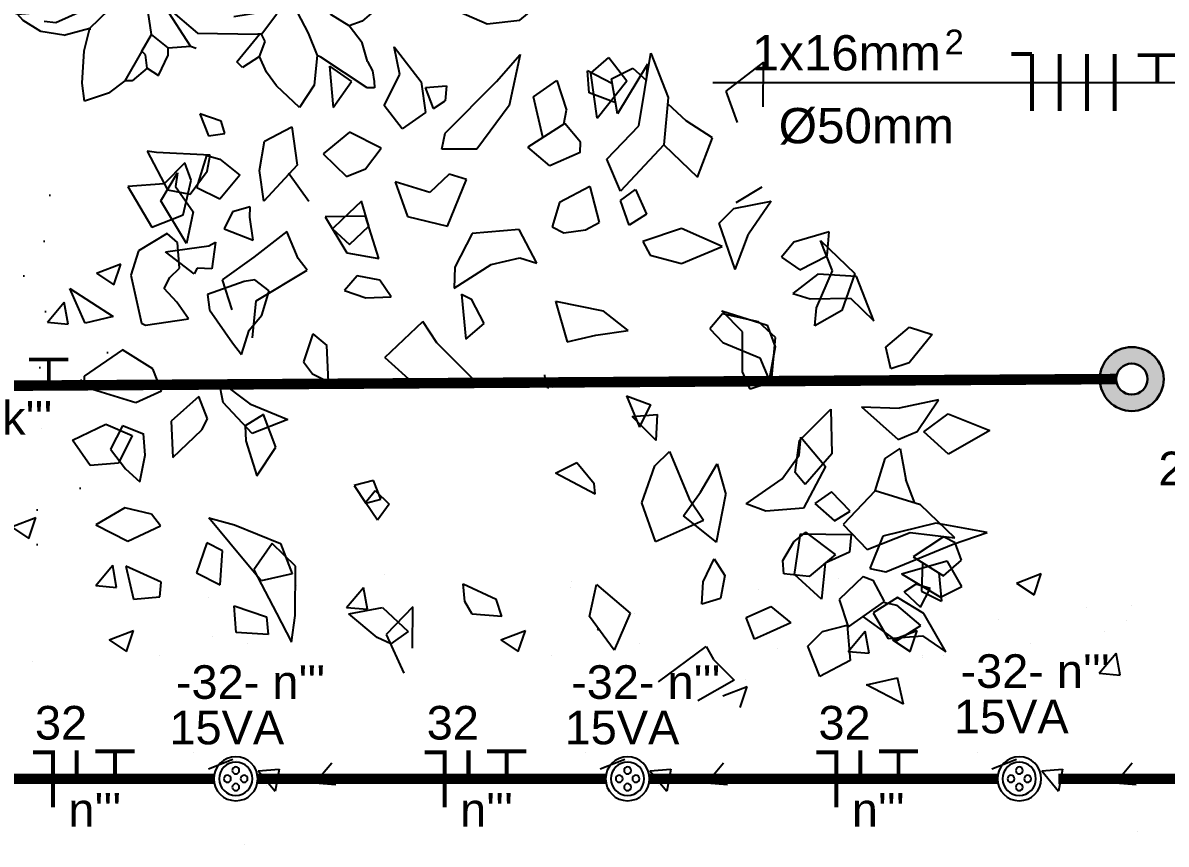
# Model space of a CAD drawing. Header units: millimetres. Extents: x 6597 to 20911, y -10306 to -132.
# Drawn here: x 15071.5 to 15398.3, y -4937.8 to -4703 of the extents above; entities that cross this region are included whole.
import ezdxf

# ---------------------------------------------------------------- set-up
doc = ezdxf.new("R2010")
doc.units = ezdxf.units.MM
doc.header["$LTSCALE"] = 25
doc.header["$MEASUREMENT"] = 0
for name, pattern in [('DASHDOT2', [12.7, 6.35, -3.175, 0, -3.175]), ('Dashed', [0.75, 0.5, -0.25]), ('ELETRODUTO_TETO', [1000, 1000, 0])]:
    doc.linetypes.add(name, pattern=pattern)
for name, color, linetype in [('CIRCUITOS', 7, 'Continuous'), ('Iluminação1', 1, 'Continuous'), ('MAAI - VEGETAÇÃO', 106, 'Continuous')]:
    doc.layers.add(name, color=color, linetype=linetype)
for name, color, linetype, lineweight in [('EL-Condutos', 5, 'Continuous', 30), ('P-SIMBOL', 1, 'Continuous', 30), ('TEXTO', 7, 'Continuous', 30)]:
    doc.layers.add(name, color=color, linetype=linetype, lineweight=lineweight)
doc.styles.add('Arial', font='arial.ttf')
doc.styles.add('ETECARIAL', font='arial.ttf')

# ---------------------------------------------------------------- blocks, each defined once
blk = doc.blocks.new('JVL')
for p, q in [((246.2644, -15.6832), (246.2854, -15.6508)), ((246.2854, -15.6508), (246.3188, -15.6819)), ((246.5375, -15.6858), (246.5609, -15.6677)), ((246.5609, -15.6677), (246.5955, -15.656)), ((246.5955, -15.656), (246.5993, -15.6819)), ((246.1773, -15.6807), (246.188, -15.6807)), ((246.1779, -15.6897), (246.1773, -15.6807)), ((246.188, -15.6807), (246.2553, -15.7237)), ((246.2607, -15.7264), (246.2644, -15.6832)), ((246.3188, -15.6819), (246.3336, -15.7013)), ((246.5055, -15.7049), (246.5271, -15.6861)), ((246.5136, -15.7291), (246.5375, -15.6858)), ((246.5271, -15.6861), (246.5378, -15.6861)), ((246.5993, -15.6819), (246.5968, -15.7285)), ((246.1804, -15.7052), (246.1779, -15.6897)), ((246.3336, -15.7013), (246.3441, -15.7237)), ((246.4894, -15.6941), (246.4759, -15.7237)), ((246.5055, -15.7049), (246.4894, -15.6941)), ((246.188, -15.7184), (246.1804, -15.7052)), ((246.188, -15.7184), (246.1961, -15.7453)), ((246.3441, -15.7237), (246.3683, -15.7076)), ((246.3764, -15.7157), (246.3441, -15.756)), ((246.3683, -15.7076), (246.3764, -15.7157)), ((246.5055, -15.7049), (246.5082, -15.7237)), ((246.2553, -15.7237), (246.2607, -15.7264)), ((246.2743, -15.7583), (246.2607, -15.7264)), ((246.3441, -15.7237), (246.336, -15.7453)), ((246.4437, -15.7372), (246.4356, -15.7345)), ((246.4759, -15.7345), (246.4437, -15.7372)), ((246.4437, -15.7372), (246.4805, -15.7925)), ((246.4759, -15.7237), (246.4759, -15.7345)), ((246.4759, -15.7345), (246.5002, -15.7533)), ((246.5136, -15.7291), (246.5002, -15.7533)), ((246.5082, -15.7237), (246.5136, -15.7291)), ((246.5968, -15.7285), (246.589, -15.7614)), ((246.755, -15.7257), (246.7358, -15.7306)), ((246.7358, -15.7306), (246.7735, -15.7602)), ((246.7773, -15.7309), (246.755, -15.7257)), ((246.7923, -15.7467), (246.7773, -15.7309)), ((246.8267, -15.7335), (246.8138, -15.7467)), ((246.8415, -15.7322), (246.8267, -15.7335)), ((246.8569, -15.7387), (246.8415, -15.7322)), ((246.1961, -15.7453), (246.2149, -15.7695)), ((246.336, -15.7453), (246.3414, -15.756)), ((246.5002, -15.7533), (246.5055, -15.7856)), ((246.6266, -15.7506), (246.589, -15.7614)), ((246.6266, -15.7506), (246.6598, -15.7557)), ((246.8004, -15.7575), (246.7923, -15.7467)), ((246.8138, -15.7467), (246.8004, -15.7575)), ((246.8569, -15.7387), (246.8434, -15.771)), ((246.1964, -15.7764), (246.2149, -15.7695)), ((246.2149, -15.7695), (246.2419, -15.7856)), ((246.2903, -15.7883), (246.2743, -15.7583)), ((246.3414, -15.756), (246.3199, -15.7856)), ((246.3414, -15.756), (246.3441, -15.756)), ((246.3441, -15.756), (246.3468, -15.756)), ((246.434, -15.756), (246.3468, -15.756)), ((246.4759, -15.791), (246.434, -15.756)), ((246.589, -15.7614), (246.5621, -15.7883)), ((246.589, -15.7614), (246.589, -15.7587)), ((246.6021, -15.7851), (246.6382, -15.7685)), ((246.6382, -15.7685), (246.6552, -15.7702)), ((246.6598, -15.7557), (246.6857, -15.7712)), ((246.7331, -15.7683), (246.7089, -15.7871)), ((246.7735, -15.7656), (246.7331, -15.7683)), ((246.7735, -15.7602), (246.7735, -15.7656)), ((246.7735, -15.7656), (246.7842, -15.7817)), ((246.8004, -15.7575), (246.8031, -15.7763)), ((245.9689, -15.7813), (245.9472, -15.7999)), ((246.0162, -15.7751), (245.9689, -15.7813)), ((246.0571, -15.7922), (246.0162, -15.7751)), ((246.173, -15.7971), (246.1964, -15.7764)), ((246.2419, -15.7856), (246.2419, -15.7883)), ((246.3199, -15.7856), (246.3226, -15.791)), ((246.3226, -15.791), (246.3818, -15.7802)), ((246.5055, -15.7856), (246.4805, -15.7925)), ((246.5244, -15.7964), (246.5055, -15.7856)), ((246.5698, -15.8172), (246.6021, -15.7851)), ((246.6374, -15.7856), (246.6293, -15.7883)), ((246.6939, -15.7802), (246.6374, -15.7856)), ((246.6857, -15.7712), (246.6939, -15.7802)), ((246.6939, -15.7802), (246.702, -15.7829)), ((246.7842, -15.7817), (246.7815, -15.7898)), ((246.8031, -15.7763), (246.7842, -15.7817)), ((246.8031, -15.7763), (246.8461, -15.7763)), ((246.8434, -15.771), (246.8461, -15.7763)), ((246.8773, -15.7878), (246.8461, -15.7763)), ((245.948, -15.7991), (246.0024, -15.7991)), ((246.0024, -15.7991), (246.0131, -15.8098)), ((246.0571, -15.7922), (246.0616, -15.8125)), ((246.1638, -15.826), (246.173, -15.7971)), ((246.2419, -15.7883), (246.18, -15.8152)), ((246.2607, -15.8018), (246.2338, -15.8448)), ((246.2419, -15.7883), (246.2607, -15.8018)), ((246.2607, -15.8018), (246.2718, -15.7919)), ((246.2718, -15.7919), (246.2903, -15.7883)), ((246.2903, -15.7883), (246.3011, -15.7991)), ((246.3064, -15.7937), (246.3011, -15.7991)), ((246.3011, -15.7991), (246.3011, -15.826)), ((246.3199, -15.7937), (246.3064, -15.7937)), ((246.3226, -15.791), (246.3199, -15.7937)), ((246.3274, -15.8023), (246.3199, -15.7937)), ((246.346, -15.8126), (246.3274, -15.8023)), ((246.4759, -15.7937), (246.4733, -15.8098)), ((246.4759, -15.7937), (246.4759, -15.791)), ((246.5621, -15.7883), (246.5244, -15.7964)), ((246.5244, -15.7964), (246.5378, -15.8125)), ((246.6239, -15.7964), (246.6078, -15.8045)), ((246.6293, -15.7883), (246.6239, -15.7964)), ((246.6239, -15.7964), (246.6455, -15.8045)), ((246.7089, -15.7871), (246.7089, -15.8005)), ((246.7427, -15.7917), (246.7089, -15.8005)), ((246.7627, -15.7925), (246.7402, -15.8241)), ((246.7627, -15.7925), (246.7427, -15.7917)), ((246.7815, -15.7898), (246.7627, -15.7925)), ((246.7815, -15.7898), (246.7896, -15.8086)), ((246.8434, -15.8032), (246.838, -15.8086)), ((246.8434, -15.8032), (246.8724, -15.815)), ((246.8946, -15.8021), (246.8773, -15.7878)), ((246.9053, -15.8275), (246.8946, -15.8021)), ((245.9669, -15.8247), (246.0131, -15.8098)), ((246.0131, -15.8098), (246.0347, -15.8125)), ((246.0347, -15.8125), (246.0427, -15.8206)), ((246.0616, -15.8125), (246.0562, -15.8206)), ((246.0789, -15.824), (246.0611, -15.8116)), ((246.18, -15.8152), (246.1665, -15.8206)), ((246.3656, -15.8152), (246.346, -15.8126)), ((246.3656, -15.8152), (246.3952, -15.826)), ((246.4706, -15.8125), (246.4571, -15.8287)), ((246.4733, -15.8098), (246.4706, -15.8125)), ((246.5325, -15.8556), (246.5378, -15.8125)), ((246.6322, -15.8207), (246.5698, -15.8172)), ((246.6455, -15.8045), (246.6804, -15.8179)), ((246.6804, -15.8179), (246.6966, -15.8314)), ((246.7896, -15.8086), (246.7869, -15.8167)), ((246.7869, -15.8167), (246.7896, -15.8221)), ((246.844, -15.8448), (246.838, -15.8086)), ((246.8724, -15.815), (246.8972, -15.8382)), ((245.9373, -15.8515), (245.9669, -15.8247)), ((246.0427, -15.8206), (246.0051, -15.8502)), ((246.0427, -15.8206), (246.0562, -15.8206)), ((246.0482, -15.8577), (246.0665, -15.8308)), ((246.067, -15.8314), (246.0562, -15.8206)), ((246.0806, -15.8245), (246.067, -15.8314)), ((246.1115, -15.8328), (246.0789, -15.824)), ((246.1262, -15.8394), (246.1115, -15.8328)), ((246.1638, -15.8233), (246.1396, -15.8475)), ((246.1638, -15.8233), (246.1638, -15.826)), ((246.1638, -15.826), (246.18, -15.8556)), ((246.3011, -15.826), (246.3064, -15.8448)), ((246.3952, -15.826), (246.4087, -15.8206)), ((246.3952, -15.826), (246.4114, -15.8367)), ((246.4087, -15.8206), (246.4194, -15.826)), ((246.4194, -15.826), (246.4168, -15.8367)), ((246.4437, -15.8287), (246.4275, -15.8448)), ((246.4571, -15.8287), (246.4437, -15.8287)), ((246.4571, -15.8287), (246.4572, -15.8489)), ((246.6782, -15.8344), (246.6322, -15.8207)), ((246.702, -15.8502), (246.6966, -15.8314)), ((246.7402, -15.8241), (246.7328, -15.8551)), ((246.7896, -15.8221), (246.7492, -15.8759)), ((246.7896, -15.8221), (246.7946, -15.8474)), ((246.8972, -15.8382), (246.9053, -15.8275)), ((245.9997, -15.8448), (245.9197, -15.8864)), ((245.9378, -15.8502), (245.9197, -15.8864)), ((246.0051, -15.8502), (245.9866, -15.8887)), ((246.0051, -15.8502), (245.9997, -15.8448)), ((246.1396, -15.8475), (246.1262, -15.8394)), ((246.1396, -15.8475), (246.1531, -15.8636)), ((246.2338, -15.8448), (246.2284, -15.8744)), ((246.3064, -15.8502), (246.2984, -15.869)), ((246.3064, -15.8448), (246.3064, -15.8502)), ((246.3064, -15.8502), (246.3495, -15.8798)), ((246.4114, -15.8367), (246.4168, -15.8367)), ((246.4168, -15.8367), (246.4275, -15.8448)), ((246.4275, -15.8448), (246.4329, -15.8583)), ((246.4572, -15.8489), (246.449, -15.869)), ((246.632, -15.8556), (246.6024, -15.8394)), ((246.6778, -15.8529), (246.702, -15.8502)), ((246.7946, -15.8474), (246.8246, -15.8893)), ((246.8353, -15.8759), (246.844, -15.8448)), ((246.0438, -15.8846), (246.0482, -15.8577)), ((246.1746, -15.8636), (246.1531, -15.8636)), ((246.1531, -15.8636), (246.1584, -15.8798)), ((246.18, -15.8556), (246.1746, -15.8636)), ((246.2984, -15.869), (246.293, -15.8771)), ((246.4329, -15.8583), (246.441, -15.869)), ((246.441, -15.869), (246.4383, -15.8852)), ((246.441, -15.869), (246.449, -15.869)), ((246.449, -15.869), (246.4517, -15.8986)), ((246.5244, -15.8663), (246.5136, -15.8798)), ((246.5325, -15.8556), (246.5244, -15.8636)), ((246.5244, -15.8636), (246.5244, -15.8663)), ((246.5325, -15.8556), (246.5325, -15.8636)), ((246.5325, -15.8636), (246.5405, -15.8798)), ((246.632, -15.8556), (246.6347, -15.8529)), ((246.632, -15.8556), (246.6562, -15.8959)), ((246.6347, -15.8529), (246.6778, -15.8529)), ((246.7328, -15.8551), (246.7331, -15.8786)), ((246.0083, -15.9093), (246.0438, -15.8846)), ((246.0438, -15.8846), (246.0458, -15.9114)), ((246.0759, -15.9501), (246.0966, -15.8852)), ((246.0966, -15.8852), (246.1262, -15.9148)), ((246.1584, -15.8798), (246.1558, -15.9148)), ((246.168, -15.8812), (246.1584, -15.8798)), ((246.1791, -15.889), (246.168, -15.8812)), ((246.2284, -15.8744), (246.1988, -15.8906)), ((246.2284, -15.8744), (246.2472, -15.9067)), ((246.293, -15.8771), (246.2876, -15.8906)), ((246.3468, -15.8825), (246.3253, -15.8959)), ((246.3495, -15.8798), (246.3468, -15.8825)), ((246.3468, -15.8825), (246.3495, -15.8959)), ((246.3495, -15.8798), (246.3656, -15.8852)), ((246.3656, -15.8852), (246.371, -15.8933)), ((246.3656, -15.8852), (246.3764, -15.8852)), ((246.3764, -15.8852), (246.371, -15.8933)), ((246.3764, -15.8852), (246.3872, -15.8879)), ((246.4383, -15.8852), (246.4302, -15.8933)), ((246.5082, -15.8825), (246.5029, -15.8959)), ((246.5082, -15.8798), (246.5082, -15.8825)), ((246.5136, -15.8798), (246.5082, -15.8825)), ((246.5405, -15.8798), (246.5271, -15.8933)), ((246.5405, -15.8798), (246.5674, -15.9067)), ((246.5863, -15.8852), (246.5782, -15.8744)), ((246.5863, -15.8852), (246.5782, -15.9067)), ((246.5863, -15.8852), (246.6508, -15.9121)), ((246.7331, -15.8786), (246.7385, -15.884)), ((246.7385, -15.884), (246.7358, -15.8867)), ((246.7492, -15.8759), (246.7385, -15.884)), ((246.8246, -15.8893), (246.8353, -15.8759)), ((245.9866, -15.8887), (245.9807, -15.9197)), ((246.188, -15.9013), (246.1791, -15.889)), ((246.1988, -15.8906), (246.188, -15.9013)), ((246.188, -15.9013), (246.1934, -15.9255)), ((246.2876, -15.8906), (246.2741, -15.9067)), ((246.2876, -15.8906), (246.3118, -15.8906)), ((246.3118, -15.8906), (246.3253, -15.8959)), ((246.3253, -15.8959), (246.328, -15.9094)), ((246.3522, -15.9013), (246.3306, -15.9148)), ((246.3495, -15.8959), (246.3522, -15.9013)), ((246.3549, -15.904), (246.3522, -15.9013)), ((246.371, -15.8933), (246.3549, -15.904)), ((246.371, -15.8933), (246.371, -15.8959)), ((246.371, -15.8959), (246.3791, -15.9148)), ((246.3872, -15.8879), (246.4141, -15.8959)), ((246.3872, -15.8879), (246.3979, -15.904)), ((246.4141, -15.8959), (246.4114, -15.904)), ((246.4302, -15.8933), (246.4141, -15.8959)), ((246.4302, -15.8933), (246.441, -15.9094)), ((246.4517, -15.8986), (246.441, -15.9094)), ((246.4517, -15.8986), (246.4679, -15.9094)), ((246.484, -15.9013), (246.4679, -15.9121)), ((246.5029, -15.8959), (246.484, -15.9013)), ((246.5029, -15.8959), (246.5082, -15.8986)), ((246.519, -15.8986), (246.5082, -15.8986)), ((246.5082, -15.8986), (246.5082, -15.9175)), ((246.5271, -15.8933), (246.519, -15.8986)), ((246.6508, -15.9121), (246.6562, -15.8959)), ((246.7665, -15.8906), (246.7127, -15.9282)), ((246.7665, -15.8906), (246.7854, -15.904)), ((245.9827, -15.9486), (246.0083, -15.9093)), ((246.0458, -15.9114), (246.0556, -15.9383)), ((246.1315, -15.9175), (246.0666, -15.9824)), ((246.1262, -15.9148), (246.1315, -15.9175)), ((246.1558, -15.9148), (246.1315, -15.9175)), ((246.1558, -15.9148), (246.1853, -15.9282)), ((246.2257, -15.9175), (246.1934, -15.9255)), ((246.2472, -15.9067), (246.2257, -15.9175)), ((246.2257, -15.9175), (246.2445, -15.9255)), ((246.2472, -15.9067), (246.2553, -15.9148)), ((246.2553, -15.9148), (246.2499, -15.9255)), ((246.2741, -15.9067), (246.2553, -15.9148)), ((246.2741, -15.9067), (246.2876, -15.9175)), ((246.2957, -15.9121), (246.2876, -15.9175)), ((246.2876, -15.9175), (246.2984, -15.9471)), ((246.3172, -15.9202), (246.2957, -15.9121)), ((246.3306, -15.9148), (246.3172, -15.9202)), ((246.328, -15.9094), (246.3306, -15.9148)), ((246.3306, -15.9148), (246.3306, -15.9175)), ((246.3306, -15.9175), (246.3549, -15.939)), ((246.3791, -15.9148), (246.3549, -15.939)), ((246.3979, -15.904), (246.3791, -15.9148)), ((246.3979, -15.904), (246.4114, -15.904)), ((246.4114, -15.904), (246.4275, -15.9148)), ((246.4275, -15.9148), (246.4356, -15.9175)), ((246.441, -15.9094), (246.4356, -15.9175)), ((246.4356, -15.9175), (246.4464, -15.9444)), ((246.4679, -15.9121), (246.4517, -15.9471)), ((246.4679, -15.9094), (246.4679, -15.9121)), ((246.4932, -15.9201), (246.5082, -15.9175)), ((246.5082, -15.9175), (246.5298, -15.9686)), ((246.5654, -15.9222), (246.5674, -15.9067)), ((246.5782, -15.9067), (246.5674, -15.9067)), ((246.7854, -15.904), (246.7423, -15.9309)), ((245.9807, -15.9197), (245.9827, -15.9486)), ((246.1853, -15.9282), (246.1477, -15.9713)), ((246.1853, -15.9282), (246.1907, -15.9282)), ((246.1934, -15.9255), (246.1907, -15.9282)), ((246.1907, -15.9282), (246.1988, -15.939)), ((246.2445, -15.9255), (246.2499, -15.9255)), ((246.2499, -15.9255), (246.2822, -15.9524)), ((246.4517, -15.9471), (246.4735, -15.9289)), ((246.4735, -15.9289), (246.4932, -15.9201)), ((246.5535, -15.9491), (246.5654, -15.9222)), ((246.6462, -15.9382), (246.6885, -15.9309)), ((246.7074, -15.9309), (246.6885, -15.9309)), ((246.7074, -15.9282), (246.71, -15.9282)), ((246.7074, -15.9282), (246.7074, -15.9309)), ((246.71, -15.9282), (246.7074, -15.9309)), ((246.7074, -15.9309), (246.7074, -15.9336)), ((246.7074, -15.9336), (246.7154, -15.9471)), ((246.71, -15.9282), (246.7127, -15.9282)), ((246.7423, -15.9309), (246.737, -15.939)), ((246.0556, -15.9383), (246.0759, -15.9501)), ((246.1988, -15.939), (246.1934, -15.9928)), ((246.1988, -15.939), (246.2257, -15.9605)), ((246.2984, -15.9471), (246.2876, -15.9524)), ((246.3256, -15.9551), (246.2984, -15.9471)), ((246.3549, -15.939), (246.3576, -15.9471)), ((246.3803, -15.9373), (246.3574, -15.9465)), ((246.3576, -15.9471), (246.3629, -15.974)), ((246.3925, -15.9363), (246.3803, -15.9373)), ((246.4464, -15.9444), (246.3925, -15.9363)), ((246.4464, -15.9444), (246.4517, -15.9471)), ((246.5432, -15.9659), (246.5535, -15.9491)), ((246.6264, -15.9576), (246.6462, -15.9382)), ((246.7154, -15.9471), (246.7074, -15.9605)), ((246.737, -15.939), (246.7154, -15.9471)), ((246.737, -15.939), (246.7827, -15.9417)), ((246.7827, -15.9417), (246.815, -15.9659)), ((246.2257, -15.9605), (246.2257, -15.9632)), ((246.2257, -15.9605), (246.2383, -15.9696)), ((246.2257, -15.974), (246.2257, -15.9632)), ((246.2822, -15.9524), (246.2876, -15.9524)), ((246.2876, -15.9524), (246.293, -15.9659)), ((246.293, -15.9659), (246.2984, -15.9767)), ((246.3367, -15.9624), (246.3256, -15.9551)), ((246.3495, -15.9767), (246.3367, -15.9624)), ((246.4942, -15.9646), (246.4813, -15.9659)), ((246.4813, -15.9659), (246.4948, -15.9928)), ((246.5066, -15.9698), (246.4942, -15.9646)), ((246.5432, -15.9659), (246.5298, -15.9686)), ((246.5432, -15.9659), (246.5674, -15.9767)), ((246.6562, -15.9524), (246.6264, -15.9576)), ((246.6562, -15.9524), (246.6831, -15.9551)), ((246.6885, -15.9632), (246.6643, -15.982)), ((246.6831, -15.9551), (246.6885, -15.9632)), ((246.7074, -15.9605), (246.6885, -15.9632)), ((246.7074, -15.9605), (246.7127, -15.9686)), ((246.815, -15.9659), (246.8096, -15.9767)), ((246.0666, -15.9824), (246.145, -15.9686)), ((246.1418, -15.997), (246.1477, -15.9713)), ((246.145, -15.9686), (246.1477, -15.9713)), ((246.2328, -15.9869), (246.2257, -15.974)), ((246.2383, -15.9696), (246.2663, -15.9807)), ((246.2663, -15.9807), (246.2957, -15.9847)), ((246.2984, -15.9767), (246.2957, -15.9847)), ((246.3576, -15.9794), (246.3495, -15.9767)), ((246.3629, -15.974), (246.3576, -15.9794)), ((246.5163, -15.982), (246.5066, -15.9698)), ((246.5298, -15.9686), (246.5163, -15.982)), ((246.553, -15.9879), (246.5624, -15.9827)), ((246.5624, -15.9827), (246.5674, -15.9767)), ((246.6643, -15.982), (246.6586, -16.0003)), ((246.7127, -15.9686), (246.7423, -15.974)), ((246.7127, -15.9686), (246.7181, -16.0089)), ((246.7558, -15.9713), (246.7423, -15.974)), ((246.7423, -15.974), (246.7827, -16.0305)), ((246.8096, -15.9767), (246.7558, -15.9713)), ((246.1473, -16.0269), (246.1418, -15.997)), ((246.1907, -15.9982), (246.16, -16.0457)), ((246.1934, -15.9928), (246.1907, -15.9982)), ((246.1934, -15.9928), (246.2015, -16.0072)), ((246.236, -16.0081), (246.2328, -15.9869)), ((246.293, -15.9847), (246.2957, -15.9847)), ((246.2957, -15.9847), (246.2984, -15.9901)), ((246.4598, -15.9982), (246.4437, -16.0116)), ((246.4921, -15.9982), (246.4598, -15.9982)), ((246.4948, -15.9928), (246.4921, -15.9982)), ((246.5405, -15.9928), (246.553, -15.9879)), ((246.5513, -16.0009), (246.5405, -15.9928)), ((246.5565, -16.0019), (246.5513, -16.0009)), ((246.6586, -16.0003), (246.6598, -16.0236)), ((246.2015, -16.0072), (246.2061, -16.0245)), ((246.2314, -16.0351), (246.236, -16.0081)), ((246.3333, -16.0197), (246.3387, -16.0143)), ((246.3387, -16.0143), (246.3518, -16.0177)), ((246.3518, -16.0177), (246.3624, -16.0144)), ((246.3624, -16.0144), (246.3683, -16.0089)), ((246.3683, -16.0089), (246.3818, -16.0089)), ((246.3818, -16.0089), (246.3818, -16.0224)), ((246.4437, -16.0116), (246.4464, -16.017)), ((246.4921, -16.0143), (246.4464, -16.017)), ((246.5136, -16.0412), (246.4921, -16.0143)), ((246.5674, -16.0076), (246.5565, -16.0019)), ((246.5797, -16.0185), (246.5674, -16.0076)), ((246.7181, -16.0089), (246.6858, -16.052)), ((246.7181, -16.0089), (246.7612, -16.0386)), ((246.16, -16.0457), (246.1473, -16.0269)), ((246.2061, -16.0245), (246.2069, -16.0359)), ((246.3226, -16.0332), (246.3037, -16.0493)), ((246.3306, -16.0251), (246.3226, -16.0332)), ((246.3333, -16.0197), (246.3306, -16.0224)), ((246.3306, -16.0224), (246.3306, -16.0251)), ((246.3818, -16.0224), (246.4033, -16.0251)), ((246.4087, -16.0332), (246.3925, -16.0412)), ((246.4033, -16.0251), (246.4087, -16.0332)), ((246.4141, -16.0359), (246.4087, -16.0332)), ((246.5351, -16.0305), (246.5432, -16.0224)), ((246.5351, -16.0386), (246.5351, -16.0305)), ((246.5432, -16.0224), (246.558, -16.0273)), ((246.558, -16.0273), (246.5738, -16.0288)), ((246.5738, -16.0288), (246.5863, -16.0278)), ((246.5863, -16.0278), (246.5797, -16.0185)), ((246.5863, -16.0278), (246.589, -16.0305)), ((246.6598, -16.0236), (246.6724, -16.0386)), ((246.7827, -16.0305), (246.7746, -16.052)), ((246.2203, -16.052), (246.2069, -16.0359)), ((246.2203, -16.052), (246.2314, -16.0351)), ((246.3037, -16.052), (246.3197, -16.0457)), ((246.3037, -16.0493), (246.3037, -16.052)), ((246.3197, -16.0457), (246.3394, -16.0428)), ((246.3394, -16.0428), (246.3522, -16.0412)), ((246.3522, -16.0412), (246.3495, -16.0574)), ((246.3925, -16.0412), (246.4114, -16.0628)), ((246.5351, -16.0386), (246.5136, -16.0412)), ((246.6724, -16.0386), (246.6778, -16.0547)), ((246.7612, -16.0386), (246.7746, -16.052)), ((246.3037, -16.052), (246.293, -16.0655)), ((246.3495, -16.0574), (246.3495, -16.0601)), ((246.3495, -16.0601), (246.3683, -16.0628)), ((246.3683, -16.0628), (246.3737, -16.0708)), ((246.3737, -16.0708), (246.379, -16.063)), ((246.379, -16.063), (246.3881, -16.0601)), ((246.3881, -16.0601), (246.3992, -16.062)), ((246.3992, -16.062), (246.406, -16.0708)), ((246.4114, -16.0628), (246.406, -16.0708)), ((246.6858, -16.052), (246.6778, -16.0547))]:
    blk.add_line(p, q)
for centre, start, end in [((246.434, -15.756), 49.844, 89.647), ((246.0571, -15.7922), 12.8043, 67.5333)]:
    blk.add_arc(centre, 0.000000336, start, end)
blk = doc.blocks.new('*U7', base_point=(3744.251, 3370.6))
for centre, radius in [((3744.251, 3370.6), 1.255), ((3744.251, 3370.6), 0.955), ((3743.773, 3370.6), 0.2), ((3744.251, 3371.078), 0.2), ((3744.728, 3370.6), 0.2), ((3744.251, 3370.123), 0.2)]:
    blk.add_circle(centre, radius)

msp = doc.modelspace()

# ---------------------------------------------------------------- hatches: boundary and pattern name
at = {"layer": 'MAAI - VEGETAÇÃO', "transparency": 33554559}
h = msp.add_hatch(dxfattribs=at)
h.set_pattern_fill('AR-CONC', color=256, scale=10)
h.set_pattern_definition([(50, (-24217.496, -17853.917), (71.72602, -6.27521), [7.5, -82.5]), (355, (-24217.496, -17853.92), (-13.87513, 75.21921), [6, -66]), (100.45144, (-24211.52, -17854.44), (57.85088, 68.944), [6.37402, -70.11421]), (46.1842, (-24217.5, -17833.92), (106.72413, -16.55193), [11.25, -123.75]), (96.63564, (-24208.6, -17835.3), (93.4662, 97.41186), [9.56103, -105.17138]), (351.18416, (-24217.5, -17833.92), (93.4662, 97.41186), [9, -99]), (21, (-24207.496, -17838.917), (59.690705, -40.26189), [7.5, -82.5]), (326, (-24207.496, -17838.92), (24.33153, 72.515), [6, -66]), (71.45144, (-24202.52, -17842.27), (84.02224, 32.25312), [6.37402, -70.11421]), (37.5, (-24217.496, -17853.917), (1.215986, 33.289385), [0, -65.2, 0, -67, 0, -66.25]), (7.5, (-24217.496, -17853.917), (26.306954, 39.44117), [0, -38.2, 0, -63.7, 0, -25.25]), (327.5, (-24239.796, -17853.917), (53.382244, -2.255487), [0, -25, 0, -78, 0, -103.5]), (317.5, (-24249.796, -17853.917), (58.318617, 10.0105), [0, -32.5, 0, -51.8, 0, -73.5])])
h.paths.add_polyline_path([(15095.98, -4723.18), (15089.1, -4725.4), (15088.81, -4723.18), (14972.03, -4723.18), (14969.31, -4727.24), (14965.07, -4723.18), (14914.76, -4723.18), (14907.88, -4725.4), (14907.59, -4723.18), (14428.37, -4723.18), (14425.66, -4727.24), (14421.41, -4723.18), (14371.11, -4723.18), (14370.61, -4813.4), (14377.86, -4813.4), (14377.86, -4820.4), (14370.57, -4820.4), (14370.36, -4859.4), (14634.36, -4859.4), (15101.13, -4859.4), (15100.89, -4858.38), (15103.18, -4859.4), (15105.88, -4859.4), (15105.16, -4849.48), (15101.45, -4851.19), (15092.38, -4846.55), (15100.6, -4841.65), (15104.66, -4842.66), (15103.99, -4833.42), (15100.85, -4830.51), (15099.15, -4828.3), (15098.83, -4828.95), (15090.75, -4829.6), (15085.66, -4822.34), (15095.22, -4817.75), (15099.33, -4819.53), (15099.98, -4818.26), (15102.97, -4819.42), (15102.37, -4811.15), (15088.91, -4807.01), (15089, -4804.02), (15100, -4796.49), (15101.37, -4797.35)])
h.paths.add_polyline_path([(15084.91, -4779.01), (15097.28, -4786.96), (15089.3, -4788.86)], flags=16)
at = {"layer": 'P-SIMBOL'}
h = msp.add_hatch(color=256, dxfattribs=at)
h.dxf.hatch_style = 1
h.paths.add_polyline_path([(15379.38, -4804.87, 1), (15397.67, -4804.87, 1)])
h.paths.add_polyline_path([(15392.99, -4804.87, -1), (15384.07, -4804.87, -1)], flags=16)

# ---------------------------------------------------------------- linework, layer by layer
at = {"layer": 'CIRCUITOS'}
msp.add_line((15268.72, -4720.11), (15413.44, -4720.11), dxfattribs=at)
for points, const_width in [([(15354.09, -4711.98), (15360.01, -4711.98)], 1.16), ([(15360.01, -4711.98), (15360.01, -4728.24)], 1.16), ([(15367.87, -4711.98), (15367.87, -4728.24)], 1.16), ([(15375.74, -4711.98), (15375.74, -4728.24)], 1.16), ([(15383.6, -4711.98), (15383.6, -4728.24)], 1.16), ([(15390.18, -4712.27), (15401.42, -4712.27)], 1.11), ([(15395.8, -4712.27), (15395.8, -4720.11)], 1.11), ([(15073.27, -4799.27), (15084.51, -4799.27)], 1.11), ([(15078.89, -4799.27), (15078.89, -4807.11)], 1.11), ([(15074.34, -4911.6), (15080.25, -4911.6)], 1.16), ([(15080.09, -4911.03), (15080.09, -4927.29)], 1.16), ([(15080.09, -4911.03), (15080.09, -4927.29)], 1.16), ([(15086.88, -4911.03), (15086.88, -4919.16)], 1.16), ([(15092.21, -4911.32), (15103.45, -4911.32)], 1.11), ([(15097.83, -4911.32), (15097.83, -4919.16)], 1.11), ([(15186.34, -4911.6), (15192.25, -4911.6)], 1.16), ([(15192.09, -4911.03), (15192.09, -4927.29)], 1.16), ([(15192.09, -4911.03), (15192.09, -4927.29)], 1.16), ([(15198.88, -4911.03), (15198.88, -4919.16)], 1.16), ([(15204.21, -4911.32), (15215.45, -4911.32)], 1.11), ([(15209.83, -4911.32), (15209.83, -4919.16)], 1.11), ([(15298.34, -4911.6), (15304.25, -4911.6)], 1.16), ([(15304.09, -4911.03), (15304.09, -4927.29)], 1.16), ([(15304.09, -4911.03), (15304.09, -4927.29)], 1.16), ([(15310.88, -4911.03), (15310.88, -4919.16)], 1.16), ([(15316.21, -4911.32), (15327.45, -4911.32)], 1.11), ([(15321.83, -4911.32), (15321.83, -4919.16)], 1.11)]:
    msp.add_lwpolyline(points, dxfattribs=dict(at, const_width=const_width))
at = {"layer": 'EL-Condutos', "linetype": 'Dashed', "const_width": 3}
for points in [[(15013.29, -4807.11), (15384.07, -4804.87)], [(15126.08, -4919.16), (15026.63, -4919.16)], [(15238.08, -4919.16), (15138.63, -4919.16)], [(15350.08, -4919.16), (15250.63, -4919.16)], [(15466.93, -4919.16), (15367.48, -4919.16)]]:
    msp.add_lwpolyline(points, dxfattribs=at)
at = {"layer": 'Iluminação1', "linetype": 'Continuous', "transparency": 33554559}
for p, q in [((15125.34, -4918.26), (15125.34, -4918.26)), ((15237.34, -4918.26), (15237.34, -4918.26)), ((15349.34, -4918.26), (15349.34, -4918.26))]:
    msp.add_line(p, q, dxfattribs=at)
at = {"layer": 'MAAI - VEGETAÇÃO', "transparency": 33554559}
for p, q in [((15179.3, -4717.83), (15177.65, -4709.9)), ((15177.65, -4709.9), (15185.38, -4719.93)), ((15206.88, -4719.81), (15213.66, -4712.13)), ((15213.66, -4712.13), (15210.49, -4726.71)), ((15233.84, -4717.41), (15238.97, -4712.94)), ((15238.97, -4712.94), (15244.12, -4719.64)), ((15247.55, -4732.51), (15251.02, -4711.71)), ((15251.02, -4711.71), (15255.98, -4724.37)), ((15159.13, -4715.41), (15165.42, -4719.83)), ((15159.13, -4715.41), (15160.18, -4727.28)), ((15239.79, -4719), (15245.88, -4715.95)), ((15250.08, -4714.85), (15241.5, -4729.08)), ((15245.88, -4715.95), (15249.78, -4719.47)), ((15249.78, -4719.47), (15250.08, -4714.85)), ((15283.2, -4714.25), (15272.48, -4722.54)), ((15283.13, -4727.08), (15283.2, -4714.25)), ((15160.18, -4727.28), (15165.42, -4719.83)), ((15174.79, -4726.65), (15179.3, -4717.83)), ((15185.38, -4719.93), (15186.62, -4728.67)), ((15192.18, -4734.55), (15206.88, -4719.81)), ((15217.49, -4724.22), (15224.17, -4719.55)), ((15224.17, -4719.55), (15226.95, -4728.04)), ((15240.04, -4720.47), (15232.88, -4716.74)), ((15233.38, -4723.07), (15232.88, -4716.74)), ((15235.67, -4730.26), (15233.84, -4717.41)), ((15235.67, -4730.26), (15244.12, -4719.64)), ((15241.5, -4729.08), (15239.79, -4719)), ((15186.61, -4721.49), (15192.6, -4721.01)), ((15188.85, -4727.53), (15186.61, -4721.49)), ((15192.6, -4721.01), (15192.18, -4725.29)), ((15240.97, -4725.93), (15233.38, -4723.07)), ((15272.48, -4722.54), (15275.67, -4731.52)), ((15188.85, -4727.53), (15192.18, -4725.29)), ((15220.18, -4735.72), (15217.49, -4724.22)), ((15255.98, -4724.37), (15254.76, -4737.91)), ((15255.83, -4726.12), (15261.14, -4731.05)), ((15122.11, -4729.04), (15124.59, -4735.36)), ((15128.18, -4731.13), (15122.11, -4729.04)), ((15179.94, -4733.34), (15174.79, -4726.65)), ((15186.62, -4728.67), (15179.94, -4733.34)), ((15210.49, -4726.71), (15201.25, -4739.19)), ((15226.16, -4732.03), (15226.95, -4728.04)), ((15129.22, -4734.7), (15128.18, -4731.13)), ((15140.56, -4736.87), (15148.37, -4732.78)), ((15148.37, -4732.78), (15149.94, -4743.69)), ((15226.45, -4731.84), (15215.86, -4738.56)), ((15230.87, -4737.14), (15226.45, -4731.84)), ((15238.4, -4742.01), (15247.55, -4732.51)), ((15268.65, -4735.91), (15261.14, -4731.05)), ((15124.59, -4735.36), (15129.22, -4734.7)), ((15164.83, -4734.25), (15157.33, -4740.53)), ((15173.88, -4738.88), (15164.83, -4734.25)), ((15191.26, -4739.13), (15192.18, -4734.55)), ((15264.35, -4747.18), (15268.65, -4735.91)), ((15139.12, -4745.24), (15140.56, -4736.87)), ((15169.47, -4744.73), (15173.88, -4738.88)), ((15201.25, -4739.19), (15191.26, -4739.13)), ((15222.12, -4743.95), (15215.86, -4738.56)), ((15230.79, -4740.13), (15230.87, -4737.14)), ((15254.76, -4737.91), (15242.32, -4751.11)), ((15254.76, -4737.91), (15264.35, -4747.18)), ((15109.72, -4740.06), (15107.04, -4739.7)), ((15107.04, -4739.7), (15112.82, -4750.75)), ((15125.05, -4740.83), (15109.72, -4740.06)), ((15121.18, -4750.16), (15124.07, -4740.98)), ((15124.07, -4740.98), (15127.75, -4741.97)), ((15124.13, -4745.41), (15125.05, -4740.83)), ((15127.75, -4741.97), (15133.54, -4746.61)), ((15157.33, -4740.53), (15164.02, -4746.99)), ((15230.79, -4740.13), (15222.12, -4743.95)), ((15242.32, -4751.11), (15238.4, -4742.01)), ((15110.93, -4753.96), (15115.71, -4745.93)), ((15117.8, -4743.03), (15111.85, -4749.09)), ((15115.71, -4745.93), (15115.11, -4749.8)), ((15119.56, -4747.97), (15117.8, -4743.03)), ((15119.31, -4752.05), (15124.13, -4745.41)), ((15140.37, -4753.99), (15139.12, -4745.24)), ((15149.94, -4743.69), (15140.37, -4753.99)), ((15147.38, -4745.89), (15153.26, -4753.98)), ((15164.02, -4746.99), (15169.47, -4744.73)), ((15111.85, -4749.09), (15101.45, -4749.84)), ((15117.31, -4757.96), (15119.56, -4747.97)), ((15133.54, -4746.61), (15127.77, -4753.46)), ((15177.9, -4748.49), (15181.41, -4758.38)), ((15187.79, -4751.52), (15177.9, -4748.49)), ((15193.34, -4746.27), (15187.79, -4751.52)), ((15192.84, -4761.19), (15198.28, -4747.78)), ((15198.28, -4747.78), (15193.34, -4746.27)), ((15101.45, -4749.84), (15108.36, -4761.47)), ((15112.82, -4750.75), (15119.31, -4752.05)), ((15115.11, -4749.8), (15120.2, -4757.05)), ((15127.77, -4753.46), (15121.18, -4750.16)), ((15233.61, -4749.79), (15224.93, -4754.35)), ((15233.61, -4749.79), (15236.25, -4760.14)), ((15242.33, -4753.79), (15246.6, -4750.72)), ((15246.6, -4750.72), (15249.74, -4757.73)), ((15275.38, -4754.37), (15282.84, -4749.93)), ((15118.22, -4766.14), (15110.93, -4753.96)), ((15136.5, -4755.63), (15131.46, -4757.1)), ((15136.39, -4758.61), (15136.5, -4755.63)), ((15168.31, -4754), (15162.75, -4759.25)), ((15170.37, -4761.13), (15168.31, -4754)), ((15224.93, -4754.35), (15222.78, -4761.34)), ((15244.83, -4760.85), (15242.33, -4753.79)), ((15274.77, -4756.14), (15285.44, -4754)), ((15285.44, -4754), (15278.95, -4763.47)), ((15108.36, -4761.47), (15117.31, -4757.96)), ((15120.2, -4757.05), (15118.22, -4766.14)), ((15131.46, -4757.1), (15128.99, -4761.91)), ((15137.33, -4765.16), (15136.39, -4758.61)), ((15169.41, -4758.34), (15157.89, -4758.51)), ((15157.89, -4758.51), (15164.08, -4768.77)), ((15173.23, -4770.42), (15169.41, -4758.34)), ((15181.41, -4758.38), (15192.84, -4761.19)), ((15249.74, -4757.73), (15244.83, -4760.85)), ((15270.57, -4760.31), (15274.77, -4756.14)), ((15128.99, -4761.91), (15137.33, -4765.16)), ((15162.75, -4759.25), (15159.98, -4761.89)), ((15159.98, -4761.89), (15164.83, -4766.4)), ((15164.83, -4766.4), (15170.37, -4761.13)), ((15213.4, -4762.08), (15199.93, -4763.27)), ((15218.45, -4771.75), (15213.4, -4762.08)), ((15222.78, -4761.34), (15226.18, -4763.07)), ((15226.18, -4763.07), (15232.36, -4762.19)), ((15232.36, -4762.19), (15236.25, -4760.14)), ((15259.82, -4761.8), (15248.75, -4765.5)), ((15271.4, -4767.01), (15259.82, -4761.8)), ((15275.13, -4773.57), (15270.57, -4760.31)), ((15112.74, -4763.27), (15104.52, -4768.17)), ((15115.72, -4765.82), (15112.74, -4763.27)), ((15124.6, -4766.77), (15126.55, -4765.75)), ((15126.55, -4765.75), (15125.54, -4773.32)), ((15146.94, -4762.73), (15137.49, -4770.03)), ((15150.15, -4770.44), (15146.94, -4762.73)), ((15199.93, -4763.27), (15195, -4772.89)), ((15248.75, -4765.5), (15250.81, -4769.44)), ((15275.13, -4773.57), (15278.95, -4763.47)), ((15302.03, -4762.83), (15291.94, -4765.77)), ((15299.51, -4765.3), (15309.31, -4774.72)), ((15302.91, -4773.96), (15299.51, -4765.3)), ((15301.4, -4769.6), (15302.03, -4762.83)), ((15104.52, -4768.17), (15102.37, -4775.16)), ((15112.26, -4768.53), (15124.6, -4766.77)), ((15120.5, -4774.79), (15112.26, -4768.53)), ((15116.25, -4773.16), (15115.72, -4765.82)), ((15164.08, -4768.77), (15173.23, -4770.42)), ((15259.75, -4771.85), (15271.4, -4767.01)), ((15291.94, -4765.77), (15288.34, -4770)), ((15137.49, -4770.03), (15128.43, -4776.54)), ((15152.72, -4773.79), (15150.15, -4770.44)), ((15194.81, -4778.86), (15205.39, -4772.13)), ((15205.39, -4772.13), (15213.52, -4770.22)), ((15213.52, -4770.22), (15218.45, -4771.75)), ((15250.81, -4769.44), (15259.75, -4771.85)), ((15288.34, -4770), (15293.6, -4773.69)), ((15293.6, -4773.69), (15301.4, -4769.6)), ((15102.37, -4775.16), (15105.36, -4788.85)), ((15113.48, -4775.8), (15116.25, -4773.16)), ((15121.32, -4773.18), (15120.5, -4774.79)), ((15125.54, -4773.32), (15121.32, -4773.18)), ((15138.22, -4782.55), (15152.72, -4773.79)), ((15167.03, -4775.32), (15163.44, -4779.55)), ((15173.53, -4776.61), (15167.03, -4775.32)), ((15195, -4772.89), (15194.81, -4778.86)), ((15298.74, -4774.91), (15291.65, -4780.39)), ((15298.34, -4784.54), (15302.91, -4773.96)), ((15298.34, -4784.54), (15302.91, -4773.96)), ((15309.86, -4775.55), (15298.74, -4774.91)), ((15309.31, -4774.72), (15305.63, -4785.23)), ((15314.8, -4788.2), (15309.86, -4775.55)), ((15111.84, -4779.01), (15113.48, -4775.8)), ((15134.71, -4776.96), (15124.22, -4780.7)), ((15128.43, -4776.54), (15131.23, -4785.04)), ((15137.8, -4776.52), (15134.71, -4776.96)), ((15141.92, -4779.63), (15137.8, -4776.52)), ((15176.82, -4781.33), (15173.53, -4776.61)), ((15089.3, -4788.86), (15084.91, -4779.01)), ((15084.91, -4779.01), (15097.28, -4786.96)), ((15115.54, -4782.92), (15111.84, -4779.01)), ((15124.22, -4780.7), (15124.85, -4785.07)), ((15139.76, -4786.63), (15141.92, -4779.63)), ((15163.44, -4779.55), (15169.51, -4781.64)), ((15169.51, -4781.64), (15176.82, -4781.33)), ((15196.92, -4780.65), (15199.7, -4782.08)), ((15196.92, -4780.65), (15198.17, -4793.44)), ((15203.32, -4788.98), (15199.7, -4782.08)), ((15291.65, -4780.39), (15296.58, -4781.91)), ((15296.58, -4781.91), (15308.11, -4781.74)), ((15296.58, -4781.91), (15308.11, -4781.74)), ((15308.11, -4781.74), (15314.8, -4788.2)), ((15118.84, -4787.64), (15115.54, -4782.92)), ((15124.85, -4785.07), (15131.43, -4794.52)), ((15137.12, -4793.12), (15138.22, -4782.55)), ((15223.77, -4782.62), (15227.13, -4794.26)), ((15223.77, -4782.62), (15237.43, -4785.35)), ((15244.53, -4791), (15237.43, -4785.35)), ((15297.86, -4789.68), (15298.34, -4784.54)), ((15305.63, -4785.23), (15297.86, -4789.68)), ((15097.28, -4786.96), (15089.3, -4788.86)), ((15106.5, -4789.44), (15118.84, -4787.64)), ((15136.17, -4790.87), (15139.76, -4786.63)), ((15174.97, -4798.68), (15185.83, -4788.4)), ((15189.85, -4794.49), (15185.83, -4788.4)), ((15271.49, -4786.27), (15267.9, -4790.5)), ((15271.3, -4785.41), (15284.29, -4789.49)), ((15277.19, -4791.33), (15271.3, -4785.41)), ((15281.79, -4788.5), (15271.49, -4786.27)), ((15286.62, -4792.99), (15281.79, -4788.5)), ((15105.36, -4788.85), (15106.5, -4789.44)), ((15134.01, -4797.85), (15136.17, -4790.87)), ((15198.17, -4793.44), (15203.32, -4788.98)), ((15235.27, -4792.35), (15244.53, -4791)), ((15267.9, -4790.5), (15271.61, -4794.42)), ((15277.22, -4802.81), (15277.19, -4791.33)), ((15284.29, -4789.49), (15286.58, -4795.68)), ((15318.22, -4795.71), (15324.99, -4790.08)), ((15324.99, -4790.08), (15331.49, -4792.1)), ((15131.43, -4794.52), (15134.01, -4797.85)), ((15154.4, -4791.9), (15151.75, -4799.99)), ((15154.4, -4791.9), (15158.43, -4795.32)), ((15200.25, -4804.89), (15189.85, -4794.49)), ((15227.13, -4794.26), (15235.27, -4792.35)), ((15271.61, -4794.42), (15282.21, -4798.84)), ((15285.42, -4806.55), (15286.62, -4792.99)), ((15331.49, -4792.1), (15324.9, -4800.28)), ((15100, -4796.49), (15089, -4804.02)), ((15108.66, -4801.94), (15100, -4796.49)), ((15158.84, -4805.66), (15158.43, -4795.32)), ((15286.58, -4795.68), (15284.7, -4806.05)), ((15319.61, -4801.99), (15318.22, -4795.71)), ((15151.75, -4799.99), (15154.32, -4803.34)), ((15174.97, -4798.68), (15183.68, -4806.54)), ((15282.21, -4798.84), (15285.42, -4806.55)), ((15324.9, -4800.28), (15319.61, -4801.99)), ((15089, -4804.02), (15088.91, -4807.01)), ((15111.13, -4808.26), (15108.66, -4801.94)), ((15154.32, -4803.34), (15158.84, -4805.66)), ((15194.81, -4807.16), (15200.25, -4804.89)), ((15220.76, -4804.75), (15219.68, -4804.84)), ((15220.76, -4804.75), (15220.67, -4803.7)), ((15220.76, -4804.75), (15221.83, -4804.66)), ((15220.76, -4804.75), (15220.84, -4805.82)), ((15279.41, -4807.74), (15277.22, -4802.81)), ((15088.91, -4807.01), (15103.73, -4811.56)), ((15127.51, -4805.25), (15136.33, -4811.99)), ((15128.77, -4811.53), (15127.51, -4805.25)), ((15183.68, -4806.54), (15194.81, -4807.16)), ((15221.97, -4806.57), (15221.01, -4806.08)), ((15221.97, -4806.57), (15221.48, -4807.53)), ((15221.97, -4806.57), (15222.46, -4805.61)), ((15221.97, -4806.57), (15222.92, -4807.06)), ((15284.7, -4806.05), (15279.41, -4807.74)), ((15103.73, -4811.56), (15111.13, -4808.26)), ((15121.82, -4809.86), (15113.9, -4816.96)), ((15124.28, -4816.2), (15121.82, -4809.86)), ((15244.02, -4809.63), (15247.76, -4818.66)), ((15244.02, -4809.63), (15251.05, -4812.23)), ((15333.28, -4810.8), (15322.05, -4813.16)), ((15327.21, -4819.84), (15333.28, -4810.8)), ((15137.01, -4820.43), (15128.77, -4811.53)), ((15136.33, -4811.99), (15147.23, -4816.43)), ((15247.76, -4818.66), (15251.05, -4812.23)), ((15293.51, -4822.42), (15302.45, -4813.52)), ((15302.45, -4813.52), (15302.81, -4826.21)), ((15311.25, -4812.81), (15321.75, -4822.12)), ((15311.25, -4812.81), (15322.05, -4813.16)), ((15329.08, -4819.95), (15336.04, -4814.77)), ((15336.04, -4814.77), (15347.92, -4819.62)), ((15085.66, -4822.34), (15095.22, -4817.75)), ((15095.22, -4817.75), (15102.7, -4820.99)), ((15113.9, -4816.96), (15114.32, -4827.3)), ((15122.65, -4819.4), (15124.28, -4816.2)), ((15140.23, -4814.98), (15135.01, -4818.21)), ((15147.23, -4816.43), (15137.01, -4820.43)), ((15143.77, -4824.37), (15140.23, -4814.98)), ((15245.68, -4815.54), (15252.88, -4814.97)), ((15252.59, -4822.46), (15245.68, -4815.54)), ((15252.59, -4822.46), (15252.88, -4814.97)), ((15099.98, -4818.26), (15096.57, -4824.94)), ((15102.7, -4820.99), (15098.83, -4828.95)), ((15105.99, -4820.59), (15099.98, -4818.26)), ((15106.41, -4826.61), (15105.98, -4820.48)), ((15114.32, -4827.3), (15122.65, -4819.4)), ((15135.01, -4818.21), (15135.19, -4822.51)), ((15321.75, -4822.12), (15327.21, -4819.84)), ((15336.15, -4826.34), (15329.08, -4819.95)), ((15347.92, -4819.62), (15336.15, -4826.34)), ((15090.75, -4829.6), (15085.66, -4822.34)), ((15135.19, -4822.51), (15138.39, -4832.57)), ((15138.39, -4832.57), (15143.77, -4824.37)), ((15292.31, -4831.6), (15293.51, -4822.42)), ((15293.43, -4826.59), (15293.91, -4821.46)), ((15293.91, -4821.46), (15300.91, -4829.83)), ((15096.57, -4824.94), (15100.85, -4830.51)), ((15104.88, -4834.25), (15106.41, -4826.61)), ((15252.15, -4829.72), (15256.33, -4825.55)), ((15256.33, -4825.55), (15261.94, -4839.15)), ((15288.55, -4833.37), (15293.43, -4826.59)), ((15302.81, -4826.21), (15295.16, -4835.01)), ((15315.17, -4836.81), (15318.05, -4827.63)), ((15318.05, -4827.63), (15322.34, -4824.75)), ((15322.34, -4824.75), (15323.95, -4833.55)), ((15098.83, -4828.95), (15090.75, -4829.6)), ((15100.85, -4830.51), (15104.88, -4834.25)), ((15223.76, -4831.77), (15229.85, -4828.73)), ((15229.85, -4828.73), (15234.84, -4834.72)), ((15248.46, -4840.23), (15252.15, -4829.72)), ((15265.19, -4837.17), (15269.99, -4829.13)), ((15269.99, -4829.13), (15272.48, -4837.86)), ((15300.91, -4829.83), (15294.65, -4841.81)), ((15171.71, -4833.9), (15166.23, -4835.31)), ((15173.78, -4839.18), (15171.71, -4833.9)), ((15235.09, -4837.82), (15223.76, -4831.77)), ((15278.28, -4840.56), (15288.55, -4833.37)), ((15295.16, -4835.01), (15292.31, -4831.6)), ((15326.46, -4840.34), (15323.95, -4833.55)), ((15166.23, -4835.31), (15169.57, -4840.4)), ((15169.42, -4840.18), (15172.16, -4836.76)), ((15172.16, -4836.76), (15176.25, -4840.69)), ((15235.09, -4837.82), (15234.84, -4834.72)), ((15260.31, -4843.95), (15265.19, -4837.17)), ((15302.71, -4837.08), (15297.95, -4840.42)), ((15307.99, -4842.67), (15302.71, -4837.08)), ((15315.17, -4836.81), (15305.98, -4846.47)), ((15328.13, -4840.87), (15315.17, -4836.81)), ((15172.84, -4845.21), (15169.42, -4840.18)), ((15169.57, -4840.4), (15173.78, -4839.18)), ((15176.25, -4840.69), (15172.84, -4845.21)), ((15252.37, -4851.29), (15248.46, -4840.23)), ((15261.94, -4839.15), (15266.03, -4845.2)), ((15269.76, -4851.52), (15272.48, -4837.86)), ((15283.87, -4842.67), (15278.28, -4840.56)), ((15297.95, -4840.42), (15303.51, -4845.43)), ((15337.93, -4850.31), (15328.13, -4840.87)), ((15100.6, -4841.65), (15092.38, -4846.55)), ((15108.21, -4843.53), (15100.6, -4841.65)), ((15110.79, -4846.87), (15108.21, -4843.53)), ((15269.76, -4851.52), (15260.31, -4843.95)), ((15294.65, -4841.81), (15283.87, -4842.67)), ((15303.51, -4845.43), (15307.99, -4842.67)), ((15092.38, -4846.55), (15101.45, -4851.19)), ((15101.45, -4851.19), (15110.79, -4846.87)), ((15124.62, -4844.58), (15132.02, -4846.53)), ((15130.62, -4851.76), (15124.62, -4844.58)), ((15132.02, -4846.53), (15145.09, -4851.88)), ((15252.37, -4851.29), (15266.03, -4845.2)), ((15305.98, -4846.47), (15312.88, -4853.58)), ((15332.46, -4846.08), (15317.39, -4849.82)), ((15347.14, -4848.74), (15332.46, -4846.08)), ((15291.93, -4851.42), (15295.31, -4848.61)), ((15292.06, -4860.79), (15293.85, -4849.16)), ((15293.85, -4849.16), (15308.32, -4849.27)), ((15303.86, -4855.02), (15295.31, -4848.61)), ((15308.32, -4849.27), (15307.82, -4854.41)), ((15312.88, -4853.58), (15325.16, -4848.77)), ((15317.39, -4849.82), (15313.61, -4859.07)), ((15325.16, -4848.77), (15337.93, -4850.31)), ((15334.66, -4849.97), (15326.02, -4855.67)), ((15338.06, -4851.71), (15334.66, -4849.97)), ((15337.45, -4852.05), (15347.14, -4848.74)), ((15124.08, -4851.65), (15121.1, -4860.25)), ((15128.6, -4853.97), (15124.08, -4851.65)), ((15127.89, -4863.73), (15128.6, -4853.97)), ((15139.61, -4862.53), (15130.62, -4851.76)), ((15142.74, -4851.93), (15137.49, -4859.37)), ((15149.43, -4858.39), (15142.74, -4851.93)), ((15145.09, -4851.88), (15148.49, -4860.54)), ((15288.74, -4856.79), (15291.93, -4851.42)), ((15318.2, -4859.97), (15337.45, -4852.05)), ((15339.82, -4856.66), (15338.06, -4851.71)), ((15266.01, -4862.86), (15269.1, -4856.23)), ((15269.1, -4856.23), (15272.2, -4861.08)), ((15289.05, -4860.6), (15288.74, -4856.79)), ((15303.86, -4855.02), (15296.32, -4861.29)), ((15307.82, -4854.41), (15300.85, -4857.53)), ((15322.69, -4860.6), (15335.74, -4856.87)), ((15326.02, -4855.67), (15334.67, -4861.12)), ((15334.67, -4861.12), (15339.82, -4856.66)), ((15339.94, -4864.2), (15335.74, -4856.87)), ((15100.89, -4858.38), (15103.15, -4867.77)), ((15111.05, -4862.9), (15100.89, -4858.38)), ((15121.1, -4860.25), (15127.89, -4863.73)), ((15137.49, -4859.37), (15143.99, -4871.8)), ((15148.49, -4860.54), (15139.61, -4862.53)), ((15149.36, -4872.51), (15149.43, -4858.39)), ((15300.85, -4857.53), (15299.85, -4867.83)), ((15313.61, -4859.07), (15318.2, -4859.97)), ((15328.71, -4857.37), (15328.45, -4865.47)), ((15333.4, -4860.32), (15334.1, -4868.37)), ((15110.63, -4867.18), (15111.05, -4862.9)), ((15197.4, -4863.41), (15206.79, -4867.76)), ((15197.8, -4868.47), (15197.4, -4863.41)), ((15233.47, -4872.72), (15235.46, -4863.63)), ((15235.46, -4863.63), (15245.15, -4871.79)), ((15265.61, -4869.27), (15266.01, -4862.86)), ((15272.2, -4861.08), (15270.9, -4867.57)), ((15296.32, -4861.29), (15289.05, -4860.6)), ((15299.85, -4867.83), (15292.06, -4860.79)), ((15311.7, -4861.33), (15304.85, -4867.87)), ((15311.7, -4861.33), (15314.49, -4862.4)), ((15314.49, -4862.4), (15317.69, -4868.51)), ((15322.69, -4860.6), (15333.85, -4867.22)), ((15323.4, -4865.75), (15326.75, -4863.53)), ((15330.86, -4864.79), (15326.75, -4863.53)), ((15323.4, -4865.75), (15328.12, -4870.13)), ((15328.12, -4870.13), (15330.86, -4864.79)), ((15328.45, -4865.47), (15334.1, -4868.37)), ((15333.85, -4867.22), (15339.94, -4864.2)), ((15103.15, -4867.77), (15110.63, -4867.18)), ((15132.5, -4877.34), (15131.9, -4869.73)), ((15131.9, -4869.73), (15141.18, -4872.82)), ((15164.7, -4871.98), (15174.33, -4870.15)), ((15174.33, -4870.15), (15181.65, -4877.02)), ((15182.99, -4870), (15175.38, -4877.91)), ((15182.92, -4881.77), (15182.99, -4870)), ((15199.91, -4872.13), (15197.8, -4868.47)), ((15208.4, -4872.78), (15206.79, -4867.76)), ((15270.9, -4867.57), (15265.61, -4869.27)), ((15278.29, -4873.03), (15285.29, -4869.93)), ((15285.29, -4869.93), (15291.08, -4874.57)), ((15304.85, -4867.87), (15307.42, -4875.72)), ((15317.69, -4868.51), (15307.42, -4875.72)), ((15321.5, -4867.37), (15314.62, -4871.75)), ((15317.41, -4868.7), (15321.39, -4869.5)), ((15328.17, -4875.33), (15321.39, -4869.5)), ((15329.1, -4871.86), (15321.5, -4867.37)), ((15141.18, -4872.82), (15141.59, -4877.88)), ((15143.99, -4871.8), (15148.32, -4880.09)), ((15148.32, -4880.09), (15149.36, -4872.51)), ((15172.77, -4878.79), (15164.7, -4871.98)), ((15208.4, -4872.78), (15199.91, -4872.13)), ((15240.57, -4882.37), (15233.47, -4872.72)), ((15245.15, -4871.79), (15240.57, -4882.37)), ((15280.61, -4879.24), (15278.29, -4873.03)), ((15311.71, -4872.82), (15321.3, -4879.71)), ((15314.62, -4871.75), (15318.83, -4879.07)), ((15335.39, -4882.85), (15329.1, -4871.86)), ((15291.08, -4874.57), (15284.1, -4877.69)), ((15300.09, -4877.06), (15307.18, -4875.22)), ((15307.18, -4875.22), (15307.99, -4885.35)), ((15321.3, -4879.71), (15328.17, -4875.33)), ((15141.59, -4877.88), (15132.5, -4877.34)), ((15176.66, -4880.6), (15172.77, -4878.79)), ((15175.38, -4877.91), (15180.44, -4888.93)), ((15181.65, -4877.02), (15176.66, -4880.6)), ((15284.1, -4877.69), (15280.61, -4879.24)), ((15295.91, -4881.22), (15300.09, -4877.06)), ((15318.83, -4879.07), (15328.7, -4878.28)), ((15328.7, -4878.28), (15335.39, -4882.85)), ((15253.18, -4891.41), (15266.83, -4881.38)), ((15266.83, -4881.38), (15268.94, -4885.04)), ((15299.31, -4889.88), (15295.91, -4881.22)), ((15268.94, -4885.04), (15274.83, -4890.96)), ((15307.99, -4885.35), (15299.31, -4889.88)), ((15274.83, -4890.96), (15264.46, -4896.88)), ((15312.64, -4892.32), (15321.53, -4890.34)), ((15323.21, -4897.85), (15312.64, -4892.32)), ((15323.21, -4897.85), (15321.53, -4890.34))]:
    msp.add_line(p, q, dxfattribs=at)
at = {"layer": 'MAAI - VEGETAÇÃO', "linetype": 'Continuous', "transparency": 33554559}
for p, q in [((15092.3, -4863.9), (15096.08, -4859.4)), ((15098.28, -4864.43), (15097.35, -4859.4)), ((15355.6, -4863.19), (15362.6, -4860.51)), ((15360.57, -4866.55), (15362.6, -4860.51)), ((15175, -4860.61), (15175, -4860.61)), ((15228.38, -4862.86), (15228.38, -4862.86)), ((15304.67, -4861.97), (15304.67, -4861.97)), ((15355.6, -4863.19), (15360.57, -4866.55)), ((15092.3, -4863.9), (15098.28, -4864.43)), ((15149.72, -4863.94), (15149.72, -4863.94)), ((15164.03, -4870.18), (15168.85, -4864.43)), ((15170, -4870.7), (15168.85, -4864.43)), ((15228.06, -4864.56), (15228.06, -4864.56)), ((15281.76, -4865.12), (15281.76, -4865.12)), ((15124.69, -4867.24), (15124.69, -4867.24)), ((15164.03, -4870.18), (15170, -4870.7)), ((15335.14, -4867.37), (15335.14, -4867.37)), ((15375.54, -4870.19), (15375.54, -4870.19)), ((15388.53, -4869.63), (15388.53, -4869.63)), ((15246.36, -4871.98), (15246.36, -4871.98)), ((15350.51, -4873.49), (15350.51, -4873.49)), ((15096.15, -4879.43), (15103.15, -4876.74)), ((15101.12, -4882.78), (15103.15, -4876.74)), ((15208.15, -4879.43), (15215.15, -4876.74)), ((15213.12, -4882.78), (15215.15, -4876.74)), ((15235.75, -4876.45), (15236, -4876.16)), ((15235.75, -4876.45), (15236.25, -4876.5)), ((15320.15, -4879.43), (15327.15, -4876.74)), ((15325.12, -4882.78), (15327.15, -4876.74)), ((15386.95, -4873.92), (15386.95, -4873.92)), ((15096.15, -4879.43), (15101.12, -4882.78)), ((15125.61, -4878.46), (15125.61, -4878.46)), ((15208.15, -4879.43), (15213.12, -4882.78)), ((15307.48, -4882.73), (15312.3, -4876.98)), ((15313.46, -4883.25), (15312.3, -4876.98)), ((15320.15, -4879.43), (15325.12, -4882.78)), ((15380.63, -4876.91), (15380.63, -4876.91)), ((15135.66, -4880.54), (15135.66, -4880.54)), ((15247.66, -4880.54), (15247.66, -4880.54)), ((15287.35, -4881.8), (15287.35, -4881.8)), ((15307.48, -4882.73), (15313.46, -4883.25)), ((15359.66, -4880.54), (15359.66, -4880.54)), ((15379.21, -4889), (15384.03, -4883.26)), ((15385.18, -4889.53), (15384.03, -4883.26)), ((15074.26, -4885.5), (15074.26, -4885.5)), ((15110.63, -4883.83), (15110.63, -4883.83)), ((15222.63, -4883.83), (15222.63, -4883.83)), ((15328.64, -4883.93), (15328.64, -4883.93)), ((15328.69, -4884.41), (15328.69, -4884.41)), ((15334.63, -4883.83), (15334.63, -4883.83)), ((15379.21, -4889), (15385.18, -4889.53)), ((15271.57, -4895.45), (15278.58, -4892.76)), ((15276.55, -4898.8), (15278.58, -4892.76)), ((15278.18, -4890.81), (15278.18, -4890.81)), ((15136.57, -4900.43), (15136.57, -4900.43)), ((15248.57, -4900.43), (15248.57, -4900.43)), ((15360.57, -4900.43), (15360.57, -4900.43)), ((15120.32, -4911.61), (15120.32, -4911.61)), ((15232.32, -4911.61), (15232.32, -4911.61)), ((15344.32, -4911.61), (15344.32, -4911.61)), ((15124.54, -4916.28), (15131.54, -4913.59)), ((15132.53, -4913.94), (15132.53, -4913.94)), ((15155, -4920.3), (15159.82, -4914.55)), ((15236.54, -4916.28), (15243.54, -4913.59)), ((15244.53, -4913.94), (15244.53, -4913.94)), ((15267, -4920.3), (15271.82, -4914.55)), ((15348.54, -4916.28), (15355.54, -4913.59)), ((15356.53, -4913.94), (15356.53, -4913.94)), ((15383.85, -4920.3), (15388.67, -4914.55)), ((15138.77, -4916.9), (15144.75, -4916.38)), ((15138.77, -4916.9), (15143.59, -4922.65)), ((15144.75, -4916.38), (15143.59, -4922.65)), ((15250.77, -4916.9), (15256.75, -4916.38)), ((15250.77, -4916.9), (15255.59, -4922.65)), ((15256.75, -4916.38), (15255.59, -4922.65)), ((15362.77, -4916.9), (15368.75, -4916.38)), ((15362.77, -4916.9), (15367.59, -4922.65)), ((15368.75, -4916.38), (15367.59, -4922.65)), ((15141.27, -4921.07), (15141.27, -4921.07)), ((15155, -4920.3), (15160.98, -4920.82)), ((15253.27, -4921.07), (15253.27, -4921.07)), ((15267, -4920.3), (15272.98, -4920.82)), ((15365.27, -4921.07), (15365.27, -4921.07)), ((15383.85, -4920.3), (15389.82, -4920.82)), ((15390.14, -4934.16), (15390.14, -4934.16)), ((15134.98, -4937.84), (15134.98, -4937.84))]:
    msp.add_line(p, q, dxfattribs=at)
at = {"layer": 'P-SIMBOL'}
for radius in [9.14, 9.14, 4.46]:
    msp.add_circle((15388.53, -4804.87), radius, dxfattribs=at)

# ---------------------------------------------------------------- block references
at = {"layer": 'Iluminação1', "linetype": 'ELETRODUTO_TETO', "xscale": -5, "yscale": 5, "zscale": 5, "rotation": 180}
for p in [(15132.36, -4919.16), (15244.36, -4919.16), (15356.36, -4919.16)]:
    msp.add_blockref('*U7', p, dxfattribs=at)
at = {"layer": 'MAAI - VEGETAÇÃO', "transparency": 33554559, "xscale": 198.1492140380814, "yscale": 198.1492140380814, "zscale": 198.1492140380814, "rotation": 179.2363520699055}
msp.add_blockref('JVL', (63906.12, -8478.58), dxfattribs=at)

# ---------------------------------------------------------------- texts
at = {"layer": 'CIRCUITOS', "linetype": 'DASHDOT2', "style": 'Arial'}
for s, p in [("k'''", (15065.54, -4820.77)), ('20VA', (15396.13, -4835.22)), ("-32- n'''", (15339.54, -4893.16)), ("-32- n'''", (15115.23, -4896.3)), ("-32- n'''", (15228.23, -4896.3)), ('32', (15074.94, -4907.93)), ('15VA', (15113.39, -4909.31)), ('32', (15186.94, -4907.93)), ('15VA', (15226.38, -4909.31)), ('32', (15298.94, -4907.93)), ('15VA', (15337.69, -4906.17)), ("n'''", (15084.48, -4932.82)), ("n'''", (15196.48, -4932.82)), ("n'''", (15308.48, -4932.82))]:
    msp.add_text(s, height=9.6, dxfattribs=at).set_placement(p)
at = {"layer": 'TEXTO', "style": 'ETECARIAL'}
for s, height, p in [('1x16mm', 10.091, (15279.88, -4716.64)), ('2', 7.06, (15335.01, -4712.02)), ('%%C50mm', 10.091, (15287.57, -4737.47))]:
    msp.add_text(s, height=height, dxfattribs=at).set_placement(p)

doc.saveas('drawing.dxf')
